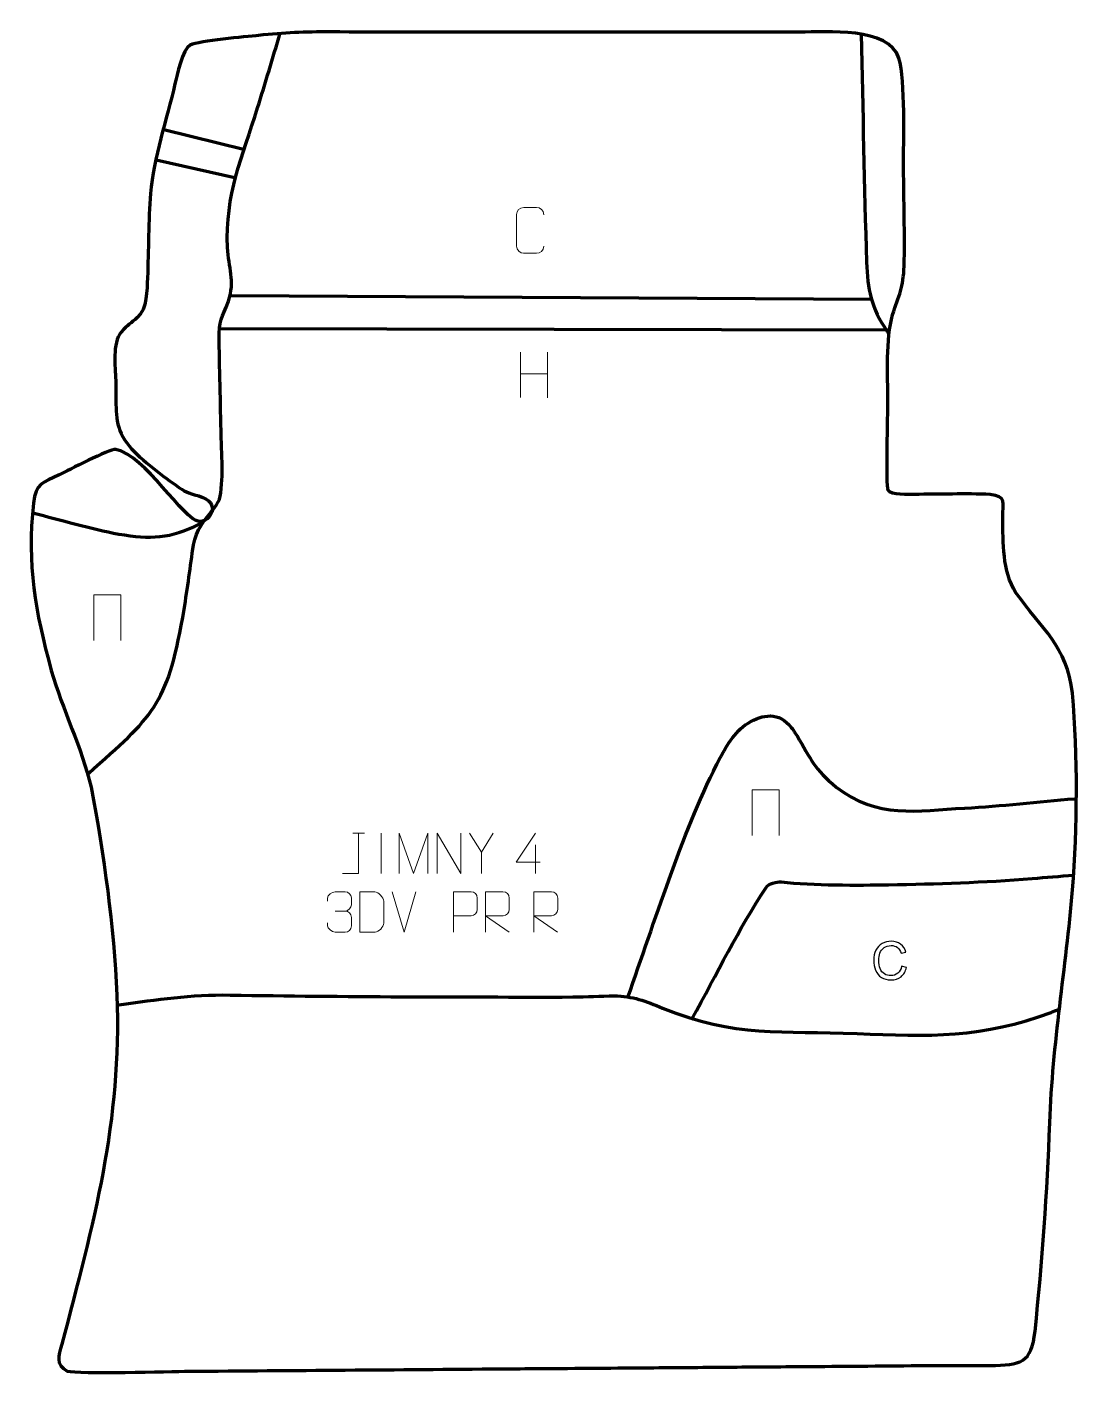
# Model space of a CAD drawing. Header units: millimetres. Extents: x 1310 to 1824, y 103 to 761.
import ezdxf

# ---------------------------------------------------------------- set-up
doc = ezdxf.new("R2010")
doc.units = ezdxf.units.MM
doc.header["$MEASUREMENT"] = 0
doc.layers.add('layer 2', color=7, linetype='Continuous')
doc.layers.add('layer 3', color=7, linetype='Continuous')

msp = doc.modelspace()

# ---------------------------------------------------------------- linework, layer by layer
at = {"layer": 'layer 2', "color": 142, "lineweight": 158}
for points, knots in [([(1339.9491, 396.6794), (1371.2126, 424.3893), (1378.4532, 429.8299), (1386.0066, 472.8902), (1386.0066, 472.8902), (1387.8306, 483.288), (1389.281, 493.7418), (1390.6659, 504.2056), (1390.6659, 504.2056), (1390.6659, 504.2056), (1390.7918, 505.1717), (1390.7918, 505.1717), (1390.7918, 505.1717), (1391.95, 514.045), (1394.4626, 517.6709), (1399.973, 524.457), (1399.973, 524.457), (1404.3697, 529.6887), (1404.4721, 531.164), (1405.0154, 538.1068), (1405.0154, 538.1068), (1405.0154, 538.1068), (1405.1273, 539.7007), (1405.1273, 539.7007), (1405.1273, 539.7007), (1405.4801, 545.6433), (1405.0808, 551.7682), (1404.9039, 557.7239), (1404.9039, 557.7239), (1404.5174, 574.6155), (1404.129, 591.5063), (1403.822, 608.3995), (1403.822, 608.3995), (1403.6424, 618.4074), (1405.1354, 618.5925), (1408.3302, 627.3849), (1408.3302, 627.3849), (1411.7553, 637.0894), (1408.3937, 643.8217), (1407.9149, 653.5637), (1407.9149, 653.5637), (1406.656, 679.1786), (1415.223, 698.1207), (1422.6268, 721.8198), (1422.6268, 721.8198), (1426.4002, 733.9677), (1430.0914, 746.1291), (1433.6093, 758.3539)], [0, 0, 0, 0, 0.07692308, 0.07692308, 0.07692308, 0.07692308, 0.15384615, 0.15384615, 0.15384615, 0.15384615, 0.23076923, 0.23076923, 0.23076923, 0.23076923, 0.30769231, 0.30769231, 0.30769231, 0.30769231, 0.38461538, 0.38461538, 0.38461538, 0.38461538, 0.46153846, 0.46153846, 0.46153846, 0.46153846, 0.53846154, 0.53846154, 0.53846154, 0.53846154, 0.61538462, 0.61538462, 0.61538462, 0.61538462, 0.69230769, 0.69230769, 0.69230769, 0.69230769, 0.76923077, 0.76923077, 0.76923077, 0.76923077, 0.84615385, 0.84615385, 0.84615385, 0.84615385, 1, 1, 1, 1]), ([(1717.6499, 757.7182), (1718.5231, 720.6208), (1719.0116, 683.424), (1720.2571, 646.352), (1720.2571, 646.352), (1720.755, 633.3812), (1722.579, 623.713), (1730.1476, 612.9312), (1730.1476, 612.9312), (1730.4263, 612.5343), (1730.7058, 612.1381), (1730.9852, 611.7418)], [0, 0, 0, 0, 0.25, 0.25, 0.25, 0.25, 0.5, 0.5, 0.5, 0.5, 1, 1, 1, 1]), ([(1312.7995, 523.9162), (1326.3128, 520.4941), (1341.2375, 516.0739), (1354.799, 513.6007), (1354.799, 513.6007), (1369.9909, 510.9034), (1380.1422, 511.3599), (1394.0686, 518.3917), (1394.0686, 518.3917), (1394.5802, 518.6499), (1395.0923, 518.9064), (1395.6048, 519.1627)], [0, 0, 0, 0, 0.25, 0.25, 0.25, 0.25, 0.5, 0.5, 0.5, 0.5, 1, 1, 1, 1]), ([(1603.552, 287.2905), (1616.9352, 324.6839), (1629.4084, 365.6839), (1647.0449, 401.1184), (1647.0449, 401.1184), (1650.6141, 408.2896), (1654.6388, 415.3544), (1660.9852, 420.4268), (1660.9852, 420.4268), (1668.0809, 424.9763), (1676.0109, 427.2079), (1682.376, 420.344), (1682.376, 420.344), (1683.957, 418.6391), (1685.089, 416.892), (1686.3, 414.9232), (1686.3, 414.9232), (1692.9054, 403.8046), (1694.8273, 398.6339), (1705.4226, 389.9994), (1705.4226, 389.9994), (1725.4119, 374.4003), (1744.8299, 378.377), (1768.2404, 379.7031), (1768.2404, 379.7031), (1786.1775, 380.7192), (1804.0543, 382.6547), (1821.9412, 384.3013)], [0, 0, 0, 0, 0.125, 0.125, 0.125, 0.125, 0.25, 0.25, 0.25, 0.25, 0.375, 0.375, 0.375, 0.375, 0.5, 0.5, 0.5, 0.5, 0.625, 0.625, 0.625, 0.625, 0.75, 0.75, 0.75, 0.75, 1, 1, 1, 1]), ([(1634.7487, 276.3092), (1647.395, 299.3455), (1657.4826, 320.0148), (1671.1308, 340.9074), (1671.1308, 340.9074), (1672.3279, 342.74), (1676.3581, 343.9115), (1678.4367, 343.6624), (1678.4367, 343.6624), (1693.9913, 341.798), (1716.3706, 342.0242), (1730.9359, 342.2835), (1730.9359, 342.2835), (1754.8531, 342.7092), (1777.3698, 343.3256), (1801.258, 345.3226), (1801.258, 345.3226), (1807.9861, 345.8851), (1814.7182, 346.4035), (1821.449, 346.9349)], [0, 0, 0, 0, 0.16666667, 0.16666667, 0.16666667, 0.16666667, 0.33333333, 0.33333333, 0.33333333, 0.33333333, 0.5, 0.5, 0.5, 0.5, 0.66666667, 0.66666667, 0.66666667, 0.66666667, 1, 1, 1, 1]), ([(1354.7104, 283.5561), (1374.0972, 286.1841), (1389.4484, 288.7002), (1409.2837, 288.3776), (1409.2837, 288.3776), (1465.023, 287.4945), (1520.9517, 287.3745), (1576.7026, 287.4172), (1576.7026, 287.4172), (1583.4706, 287.4224), (1590.2728, 288.0023), (1596.8874, 287.9603), (1596.8874, 287.9603), (1605.7703, 287.9041), (1612.4166, 285.4334), (1620.5301, 282.0139), (1620.5301, 282.0139), (1656.1732, 267.4442), (1678.8521, 271.2047), (1715.6039, 269.5492), (1715.6039, 269.5492), (1750.1393, 267.9935), (1777.4483, 267.3761), (1810.4845, 279.9079), (1810.4845, 279.9079), (1811.6915, 280.3812), (1812.8953, 280.8617), (1814.0992, 281.343)], [0, 0, 0, 0, 0.125, 0.125, 0.125, 0.125, 0.25, 0.25, 0.25, 0.25, 0.375, 0.375, 0.375, 0.375, 0.5, 0.5, 0.5, 0.5, 0.625, 0.625, 0.625, 0.625, 0.75, 0.75, 0.75, 0.75, 1, 1, 1, 1])]:
    msp.add_open_spline(points, degree=3, knots=knots, dxfattribs=at)
for points in [[(1376.8544, 711.1373), (1376.8544, 711.1373), (1416.3715, 701.4004), (1416.3715, 701.4004)], [(1373.1122, 696.4082), (1373.1122, 696.4082), (1412.0645, 687.5521), (1412.0645, 687.5521)], [(1409.524, 630.1178), (1409.524, 630.1178), (1722.8232, 628.2869), (1722.8232, 628.2869)], [(1404.0576, 614.0219), (1404.0576, 614.0219), (1731.2079, 613.3002), (1731.2079, 613.3002)]]:
    msp.add_open_spline(points, degree=3, dxfattribs=at)
at = {"layer": 'layer 2', "color": 250, "lineweight": 9}
for points, knots in [([(1464.0593, 347.8066), (1464.0593, 347.8066), (1471.9714, 347.8066), (1471.9714, 347.8066), (1471.9714, 347.8066), (1471.9714, 347.8066), (1471.9714, 367.5068), (1471.9714, 367.5068)], [0, 0, 0, 0, 0.33333333, 0.33333333, 0.33333333, 0.33333333, 1, 1, 1, 1]), ([(1491.8326, 347.8049), (1491.8326, 347.8049), (1491.8326, 367.5086), (1491.8326, 367.5086), (1491.8326, 367.5086), (1491.8326, 367.5086), (1498.8788, 347.8049), (1498.8788, 347.8049), (1498.8788, 347.8049), (1498.8788, 347.8049), (1505.7945, 367.5081), (1505.7945, 367.5081), (1505.7945, 367.5081), (1505.7945, 367.5081), (1505.7945, 347.8049), (1505.7945, 347.8049)], [0, 0, 0, 0, 0.2, 0.2, 0.2, 0.2, 0.4, 0.4, 0.4, 0.4, 0.6, 0.6, 0.6, 0.6, 1, 1, 1, 1]), ([(1510.3973, 347.8066), (1510.3973, 347.8066), (1510.3973, 367.5068), (1510.3973, 367.5068), (1510.3973, 367.5068), (1510.3973, 367.5068), (1521.9668, 347.8066), (1521.9668, 347.8066), (1521.9668, 347.8066), (1521.9668, 347.8066), (1521.9668, 367.5068), (1521.9668, 367.5068)], [0, 0, 0, 0, 0.25, 0.25, 0.25, 0.25, 0.5, 0.5, 0.5, 0.5, 1, 1, 1, 1]), ([(1537.7518, 367.5068), (1537.7518, 367.5068), (1531.971, 358.1131), (1531.971, 358.1131), (1531.971, 358.1131), (1531.971, 358.1131), (1531.9715, 347.8066), (1531.9715, 347.8066)], [0, 0, 0, 0, 0.33333333, 0.33333333, 0.33333333, 0.33333333, 1, 1, 1, 1]), ([(1560.717, 353.2488), (1560.717, 353.2488), (1549.0156, 353.2488), (1549.0156, 353.2488), (1549.0156, 353.2488), (1549.0156, 353.2488), (1558.3928, 367.515), (1558.3928, 367.515)], [0, 0, 0, 0, 0.33333333, 0.33333333, 0.33333333, 0.33333333, 1, 1, 1, 1]), ([(1456.7988, 334.3084), (1456.7988, 334.3084), (1456.7988, 335.7747), (1456.7988, 335.7747), (1456.7988, 335.7747), (1456.7876, 337.1499), (1458.8911, 338.8221), (1460.5167, 338.8041), (1460.5167, 338.8041), (1462.1462, 338.8041), (1463.7758, 338.8041), (1465.405, 338.8041), (1465.405, 338.8041), (1467.1375, 338.8111), (1468.3993, 337.3531), (1468.4344, 335.8435), (1468.4344, 335.8435), (1468.4341, 334.7106), (1468.4341, 333.5776), (1468.4344, 332.4443), (1468.4344, 332.4443), (1468.396, 331.1389), (1467.1308, 329.3783), (1465.3952, 329.3862), (1465.3952, 329.3862), (1467.1351, 329.3774), (1468.4045, 327.9538), (1468.4472, 326.3279), (1468.4472, 326.3279), (1468.4469, 324.9189), (1468.4469, 323.5099), (1468.4472, 322.1006), (1468.4472, 322.1006), (1468.4551, 320.4732), (1466.8329, 319.0813), (1465.3952, 319.0877), (1465.3952, 319.0877), (1463.7648, 319.088), (1462.1344, 319.088), (1460.5036, 319.0877), (1460.5036, 319.0877), (1458.7915, 319.0968), (1456.7934, 320.9917), (1456.7787, 322.1457), (1456.7787, 322.1457), (1456.7787, 322.1457), (1456.7787, 323.6525), (1456.7787, 323.6525)], [0, 0, 0, 0, 0.07692308, 0.07692308, 0.07692308, 0.07692308, 0.15384615, 0.15384615, 0.15384615, 0.15384615, 0.23076923, 0.23076923, 0.23076923, 0.23076923, 0.30769231, 0.30769231, 0.30769231, 0.30769231, 0.38461538, 0.38461538, 0.38461538, 0.38461538, 0.46153846, 0.46153846, 0.46153846, 0.46153846, 0.53846154, 0.53846154, 0.53846154, 0.53846154, 0.61538462, 0.61538462, 0.61538462, 0.61538462, 0.69230769, 0.69230769, 0.69230769, 0.69230769, 0.76923077, 0.76923077, 0.76923077, 0.76923077, 0.84615385, 0.84615385, 0.84615385, 0.84615385, 1, 1, 1, 1]), ([(1472.5664, 319.1181), (1474.4074, 319.1184), (1478.3154, 319.0995), (1480.1561, 319.0992), (1480.1561, 319.0992), (1481.6759, 319.016), (1484.2957, 321.812), (1484.2869, 323.4046), (1484.2869, 323.4046), (1484.2866, 327.9599), (1484.2866, 329.6729), (1484.2869, 334.2276), (1484.2869, 334.2276), (1484.2835, 335.9156), (1481.6195, 338.8052), (1479.9202, 338.7945), (1479.9202, 338.7945), (1478.0841, 338.7945), (1474.3544, 338.7945), (1472.518, 338.7945), (1472.518, 338.7945), (1472.5183, 334.2575), (1472.5667, 323.6554), (1472.5664, 319.1181)], [0, 0, 0, 0, 0.14285714, 0.14285714, 0.14285714, 0.14285714, 0.28571429, 0.28571429, 0.28571429, 0.28571429, 0.42857143, 0.42857143, 0.42857143, 0.42857143, 0.57142857, 0.57142857, 0.57142857, 0.57142857, 0.71428571, 0.71428571, 0.71428571, 0.71428571, 1, 1, 1, 1]), ([(1518.4246, 319.0943), (1518.4246, 319.0943), (1518.4246, 338.7945), (1518.4246, 338.7945), (1518.4246, 338.7945), (1521.2627, 338.7945), (1524.1011, 338.7945), (1526.9396, 338.7945), (1526.9396, 338.7945), (1528.7753, 338.7646), (1530.0048, 337.5882), (1530.0015, 335.7202), (1530.0015, 335.7202), (1530.0012, 334.1131), (1530.0012, 331.6978), (1530.0015, 330.0904), (1530.0015, 330.0904), (1529.9963, 328.6099), (1528.5657, 327.0768), (1526.9791, 327.0617), (1526.9791, 327.0617), (1526.9791, 327.0617), (1518.4246, 327.0617), (1518.4246, 327.0617)], [0, 0, 0, 0, 0.14285714, 0.14285714, 0.14285714, 0.14285714, 0.28571429, 0.28571429, 0.28571429, 0.28571429, 0.42857143, 0.42857143, 0.42857143, 0.42857143, 0.57142857, 0.57142857, 0.57142857, 0.57142857, 0.71428571, 0.71428571, 0.71428571, 0.71428571, 1, 1, 1, 1]), ([(1534.0188, 319.0973), (1534.0188, 319.0973), (1534.0188, 338.7975), (1534.0188, 338.7975), (1534.0188, 338.7975), (1536.8568, 338.7975), (1539.6954, 338.7975), (1542.5337, 338.7975), (1542.5337, 338.7975), (1544.3695, 338.7677), (1545.5989, 337.5914), (1545.5957, 335.7232), (1545.5957, 335.7232), (1545.5954, 334.1162), (1545.5954, 331.7009), (1545.5957, 330.0935), (1545.5957, 330.0935), (1545.5905, 328.6129), (1544.1598, 327.0799), (1542.5733, 327.0648), (1542.5733, 327.0648), (1542.5733, 327.0648), (1534.0188, 327.0648), (1534.0188, 327.0648), (1534.0188, 327.0648), (1534.0188, 327.0648), (1545.5883, 319.0973), (1545.5883, 319.0973)], [0, 0, 0, 0, 0.125, 0.125, 0.125, 0.125, 0.25, 0.25, 0.25, 0.25, 0.375, 0.375, 0.375, 0.375, 0.5, 0.5, 0.5, 0.5, 0.625, 0.625, 0.625, 0.625, 0.75, 0.75, 0.75, 0.75, 1, 1, 1, 1]), ([(1557.703, 319.0973), (1557.703, 319.0973), (1557.703, 338.7975), (1557.703, 338.7975), (1557.703, 338.7975), (1560.5411, 338.7975), (1563.3796, 338.7975), (1566.2179, 338.7975), (1566.2179, 338.7975), (1568.0537, 338.7677), (1569.2831, 337.5914), (1569.2799, 335.7232), (1569.2799, 335.7232), (1569.2796, 334.1162), (1569.2796, 331.7009), (1569.2799, 330.0935), (1569.2799, 330.0935), (1569.2748, 328.6129), (1567.844, 327.0799), (1566.2576, 327.0648), (1566.2576, 327.0648), (1566.2576, 327.0648), (1557.703, 327.0648), (1557.703, 327.0648), (1557.703, 327.0648), (1557.703, 327.0648), (1569.2726, 319.0973), (1569.2726, 319.0973)], [0, 0, 0, 0, 0.125, 0.125, 0.125, 0.125, 0.25, 0.25, 0.25, 0.25, 0.375, 0.375, 0.375, 0.375, 0.5, 0.5, 0.5, 0.5, 0.625, 0.625, 0.625, 0.625, 0.75, 0.75, 0.75, 0.75, 1, 1, 1, 1])]:
    msp.add_open_spline(points, degree=3, knots=knots, dxfattribs=at)
for points in [[(1469.1419, 367.5068), (1469.1419, 367.5068), (1474.801, 367.5068), (1474.801, 367.5068)], [(1483.0241, 367.5149), (1483.0241, 367.5149), (1483.0241, 347.7985), (1483.0241, 347.7985)], [(1531.971, 358.1131), (1531.971, 358.1131), (1526.1913, 367.5068), (1526.1913, 367.5068)], [(1558.3928, 361.7444), (1558.3928, 361.7444), (1558.3928, 347.7985), (1558.3928, 347.7985)], [(1494.192, 319.0959), (1494.192, 319.0959), (1488.4117, 338.7961), (1488.4117, 338.7961)], [(1499.9724, 338.7961), (1499.9724, 338.7961), (1494.1921, 319.0959), (1494.1921, 319.0959)], [(1460.517, 329.378), (1460.517, 329.378), (1465.409, 329.378), (1465.409, 329.378)]]:
    msp.add_open_spline(points, degree=3, dxfattribs=at)
at = {"layer": 'layer 2', "color": 142}
msp.add_open_spline([(1737.4049, 302.4803), (1737.4049, 302.4803), (1739.8229, 301.8694), (1739.8229, 301.8694), (1739.8229, 301.8694), (1739.3181, 299.8884), (1738.4103, 298.3825), (1737.0995, 297.3432), (1737.0995, 297.3432), (1735.7887, 296.3039), (1734.1852, 295.7822), (1732.2891, 295.7822), (1732.2891, 295.7822), (1730.3292, 295.7822), (1728.7342, 296.1809), (1727.504, 296.9827), (1727.504, 296.9827), (1726.2738, 297.7802), (1725.3406, 298.9382), (1724.7, 300.4526), (1724.7, 300.4526), (1724.0595, 301.9713), (1723.7371, 303.5959), (1723.7371, 305.3352), (1723.7371, 305.3352), (1723.7371, 307.2313), (1724.0977, 308.8857), (1724.8231, 310.2983), (1724.8231, 310.2983), (1725.5484, 311.7109), (1726.5792, 312.7841), (1727.9155, 313.518), (1727.9155, 313.518), (1729.2517, 314.2518), (1730.7237, 314.6167), (1732.3272, 314.6167), (1732.3272, 314.6167), (1734.1513, 314.6167), (1735.6827, 314.1543), (1736.9213, 313.2253), (1736.9213, 313.2253), (1738.1642, 312.2963), (1739.0296, 310.994), (1739.5174, 309.3142), (1739.5174, 309.3142), (1739.5174, 309.3142), (1737.1504, 308.7542), (1737.1504, 308.7542), (1737.1504, 308.7542), (1736.7304, 310.0777), (1736.1154, 311.0449), (1735.3136, 311.6473), (1735.3136, 311.6473), (1734.5119, 312.2539), (1733.5023, 312.555), (1732.2848, 312.555), (1732.2848, 312.555), (1730.8891, 312.555), (1729.7183, 312.2199), (1728.7808, 311.5497), (1728.7808, 311.5497), (1727.8434, 310.8795), (1727.1816, 309.9759), (1726.8041, 308.8475), (1726.8041, 308.8475), (1726.4223, 307.7149), (1726.2314, 306.5484), (1726.2314, 305.3479), (1726.2314, 305.3479), (1726.2314, 303.7996), (1726.4562, 302.4464), (1726.9059, 301.2925), (1726.9059, 301.2925), (1727.3555, 300.1345), (1728.0555, 299.2733), (1729.0057, 298.7007), (1729.0057, 298.7007), (1729.9559, 298.128), (1730.9825, 297.8438), (1732.0897, 297.8438), (1732.0897, 297.8438), (1733.4387, 297.8438), (1734.5755, 298.2341), (1735.5087, 299.0103), (1735.5087, 299.0103), (1736.442, 299.7909), (1737.074, 300.9447), (1737.4049, 302.4803)], degree=3, knots=[0, 0, 0, 0, 0.04347826, 0.04347826, 0.04347826, 0.04347826, 0.08695652, 0.08695652, 0.08695652, 0.08695652, 0.13043478, 0.13043478, 0.13043478, 0.13043478, 0.17391304, 0.17391304, 0.17391304, 0.17391304, 0.2173913, 0.2173913, 0.2173913, 0.2173913, 0.26086957, 0.26086957, 0.26086957, 0.26086957, 0.30434783, 0.30434783, 0.30434783, 0.30434783, 0.34782609, 0.34782609, 0.34782609, 0.34782609, 0.39130435, 0.39130435, 0.39130435, 0.39130435, 0.43478261, 0.43478261, 0.43478261, 0.43478261, 0.47826087, 0.47826087, 0.47826087, 0.47826087, 0.52173913, 0.52173913, 0.52173913, 0.52173913, 0.56521739, 0.56521739, 0.56521739, 0.56521739, 0.60869565, 0.60869565, 0.60869565, 0.60869565, 0.65217391, 0.65217391, 0.65217391, 0.65217391, 0.69565217, 0.69565217, 0.69565217, 0.69565217, 0.73913043, 0.73913043, 0.73913043, 0.73913043, 0.7826087, 0.7826087, 0.7826087, 0.7826087, 0.82608696, 0.82608696, 0.82608696, 0.82608696, 0.86956522, 0.86956522, 0.86956522, 0.86956522, 0.91304348, 0.91304348, 0.91304348, 0.91304348, 1, 1, 1, 1], dxfattribs=at)
at = {"layer": 'layer 3', "color": 242, "lineweight": 158}
msp.add_open_spline([(1423.0646, 757.1469), (1435.7438, 758.4855), (1445.6127, 758.965), (1458.3709, 758.8835), (1458.3709, 758.8835), (1506.1069, 758.5788), (1554.0001, 758.8123), (1601.7537, 758.789), (1601.7537, 758.789), (1611.3081, 758.7844), (1620.8625, 758.7797), (1630.4169, 758.7751), (1630.4169, 758.7751), (1649.5258, 758.7658), (1668.6347, 758.7564), (1687.7435, 758.7471), (1687.7435, 758.7471), (1700.2865, 758.9149), (1731.3788, 761.3104), (1736.091, 746.0923), (1736.091, 746.0923), (1739.3765, 734.7409), (1738.2625, 705.6125), (1738.3413, 692.2493), (1738.3413, 692.2493), (1738.4469, 676.4413), (1739.0279, 660.203), (1738.6221, 644.4475), (1738.6221, 644.4475), (1738.2438, 634.1119), (1736.0591, 630.0737), (1733.0115, 620.7333), (1733.0115, 620.7333), (1729.4866, 608.7482), (1730.744, 591.1396), (1730.6649, 578.3227), (1730.6649, 578.3227), (1730.6231, 572.7722), (1729.8229, 537.3849), (1730.7343, 535.0316), (1730.7343, 535.0316), (1731.7467, 532.4171), (1741.3759, 532.9973), (1743.6144, 532.9786), (1743.6144, 532.9786), (1755.7721, 532.9361), (1768.6967, 533.4366), (1780.743, 532.9265), (1780.743, 532.9265), (1788.8321, 532.0233), (1786.7987, 528.9185), (1786.879, 521.5549), (1786.879, 521.5549), (1787.0087, 509.2617), (1786.5404, 495.6256), (1793.2818, 484.9187), (1793.2818, 484.9187), (1805.6632, 467.2494), (1818.2632, 458.9811), (1820.8567, 435.7673), (1820.8567, 435.7673), (1823.635, 405.3406), (1823.257, 370.2531), (1820.9743, 339.7516), (1820.9743, 339.7516), (1817.7243, 301.4167), (1811.1238, 264.719), (1809.8279, 225.9893), (1809.8279, 225.9893), (1808.5609, 192.0221), (1806.1751, 158.0302), (1802.5921, 124.2281), (1802.5921, 124.2281), (1800.9225, 108.4763), (1795.5458, 107.5614), (1780.6138, 107.4248), (1780.6138, 107.4248), (1778.086, 107.4017), (1775.5514, 107.4436), (1773.0228, 107.4548), (1773.0228, 107.4548), (1765.0474, 107.4094), (1757.0727, 107.4365), (1749.0971, 107.3772), (1749.0971, 107.3772), (1730.3156, 107.2275), (1711.5343, 107.0653), (1692.7528, 106.9207), (1692.7528, 106.9207), (1680.0196, 106.8229), (1667.2864, 106.7251), (1654.5533, 106.6272), (1654.5533, 106.6272), (1641.8201, 106.5294), (1629.0869, 106.4316), (1616.3538, 106.3338), (1616.3538, 106.3338), (1597.5723, 106.1895), (1578.7909, 106.0452), (1560.0094, 105.9009), (1560.0094, 105.9009), (1553.9611, 105.8545), (1547.9129, 105.808), (1541.8647, 105.7615), (1541.8647, 105.7615), (1516.3982, 105.5659), (1490.9319, 105.3703), (1465.4656, 105.1747), (1465.4656, 105.1747), (1439.9993, 104.979), (1414.5329, 104.7834), (1389.0665, 104.5878), (1389.0665, 104.5878), (1380.011, 104.5092), (1334.6984, 103.214), (1329.5772, 104.6667), (1329.5772, 104.6667), (1323.5275, 107.8639), (1325.4167, 112.0853), (1326.8952, 117.7632), (1326.8952, 117.7632), (1342.4827, 176.8364), (1356.1874, 226.4931), (1353.8026, 288.3648), (1353.8026, 288.3648), (1352.3009, 321.9841), (1347.6242, 356.8092), (1341.2416, 389.8507), (1341.2416, 389.8507), (1336.6508, 409.4099), (1327.3239, 427.365), (1321.7845, 446.9882), (1321.7845, 446.9882), (1313.7728, 475.9007), (1309.869, 498.4699), (1313.0382, 528.6513), (1313.0382, 528.6513), (1314.0715, 538.4912), (1317.5507, 538.5943), (1325.6352, 542.4499), (1325.6352, 542.4499), (1329.9636, 544.596), (1350.0998, 555.2783), (1353.3067, 554.866), (1353.3067, 554.866), (1367.565, 552.4083), (1386.4792, 520.1968), (1394.0806, 519.6732), (1394.0806, 519.6732), (1399.4062, 519.3063), (1405.4987, 528.871), (1393.8169, 532.1937), (1393.8169, 532.1937), (1387.7772, 533.9116), (1387.6947, 533.9237), (1382.4398, 537.6104), (1382.4398, 537.6104), (1375.3637, 542.5748), (1363.8686, 551.1056), (1358.7949, 557.9058), (1358.7949, 557.9058), (1352.5696, 566.6171), (1353.4864, 573.7896), (1353.3251, 584.1198), (1353.3251, 584.1198), (1353.3011, 585.6634), (1353.2732, 587.2063), (1353.2437, 588.7498), (1353.2437, 588.7498), (1352.9997, 595.424), (1351.539, 606.7172), (1355.8821, 612.1678), (1355.8821, 612.1678), (1359.0703, 615.9673), (1360.6062, 616.4267), (1363.8292, 619.3241), (1363.8292, 619.3241), (1368.7268, 623.7269), (1368.5055, 632.527), (1368.7935, 638.8066), (1368.7935, 638.8066), (1369.3544, 652.2896), (1369.1553, 666.6987), (1370.2566, 680.0082), (1370.2566, 680.0082), (1371.8003, 697.3336), (1378.2582, 716.2442), (1382.1983, 733.4725), (1382.1983, 733.4725), (1383.1009, 737.4188), (1385.9212, 750.698), (1389.6877, 752.4382), (1389.6877, 752.4382), (1394.2545, 754.5482), (1416.6704, 756.4897), (1423.0646, 757.1469)], degree=3, knots=[0, 0, 0, 0, 0.02, 0.02, 0.02, 0.02, 0.04, 0.04, 0.04, 0.04, 0.06, 0.06, 0.06, 0.06, 0.08, 0.08, 0.08, 0.08, 0.1, 0.1, 0.1, 0.1, 0.12, 0.12, 0.12, 0.12, 0.14, 0.14, 0.14, 0.14, 0.16, 0.16, 0.16, 0.16, 0.18, 0.18, 0.18, 0.18, 0.2, 0.2, 0.2, 0.2, 0.22, 0.22, 0.22, 0.22, 0.24, 0.24, 0.24, 0.24, 0.26, 0.26, 0.26, 0.26, 0.28, 0.28, 0.28, 0.28, 0.3, 0.3, 0.3, 0.3, 0.32, 0.32, 0.32, 0.32, 0.34, 0.34, 0.34, 0.34, 0.36, 0.36, 0.36, 0.36, 0.38, 0.38, 0.38, 0.38, 0.4, 0.4, 0.4, 0.4, 0.42, 0.42, 0.42, 0.42, 0.44, 0.44, 0.44, 0.44, 0.46, 0.46, 0.46, 0.46, 0.48, 0.48, 0.48, 0.48, 0.5, 0.5, 0.5, 0.5, 0.52, 0.52, 0.52, 0.52, 0.54, 0.54, 0.54, 0.54, 0.56, 0.56, 0.56, 0.56, 0.58, 0.58, 0.58, 0.58, 0.6, 0.6, 0.6, 0.6, 0.62, 0.62, 0.62, 0.62, 0.64, 0.64, 0.64, 0.64, 0.66, 0.66, 0.66, 0.66, 0.68, 0.68, 0.68, 0.68, 0.7, 0.7, 0.7, 0.7, 0.72, 0.72, 0.72, 0.72, 0.74, 0.74, 0.74, 0.74, 0.76, 0.76, 0.76, 0.76, 0.78, 0.78, 0.78, 0.78, 0.8, 0.8, 0.8, 0.8, 0.82, 0.82, 0.82, 0.82, 0.84, 0.84, 0.84, 0.84, 0.86, 0.86, 0.86, 0.86, 0.88, 0.88, 0.88, 0.88, 0.9, 0.9, 0.9, 0.9, 0.92, 0.92, 0.92, 0.92, 0.94, 0.94, 0.94, 0.94, 0.96, 0.96, 0.96, 0.96, 1, 1, 1, 1], dxfattribs=at)
at = {"layer": 'layer 3', "color": 250, "lineweight": 9}
for points, knots in [([(1562.4631, 654.1585), (1562.3379, 652.0775), (1560.8357, 650.7523), (1558.912, 650.7426), (1558.912, 650.7426), (1556.8234, 650.7429), (1554.7348, 650.7429), (1552.6465, 650.7426), (1552.6465, 650.7426), (1550.9223, 650.6482), (1549.1559, 652.3361), (1549.1659, 654.1429), (1549.1659, 654.1429), (1549.1663, 659.3111), (1549.1663, 664.4788), (1549.1659, 669.6462), (1549.1659, 669.6462), (1549.1697, 671.5613), (1550.7342, 673.1012), (1552.6621, 673.0891), (1552.6621, 673.0891), (1554.7451, 673.0891), (1556.8286, 673.0891), (1558.912, 673.0891), (1558.912, 673.0891), (1560.6555, 673.1209), (1562.4392, 671.785), (1562.4631, 669.6016)], [0, 0, 0, 0, 0.125, 0.125, 0.125, 0.125, 0.25, 0.25, 0.25, 0.25, 0.375, 0.375, 0.375, 0.375, 0.5, 0.5, 0.5, 0.5, 0.625, 0.625, 0.625, 0.625, 0.75, 0.75, 0.75, 0.75, 1, 1, 1, 1]), ([(1342.6316, 461.5316), (1342.6316, 461.5316), (1342.6316, 483.8819), (1342.6316, 483.8819), (1342.6316, 483.8819), (1342.6316, 483.8819), (1355.7499, 483.8819), (1355.7499, 483.8819), (1355.7499, 483.8819), (1355.7499, 483.8819), (1355.7499, 461.5316), (1355.7499, 461.5316)], [0, 0, 0, 0, 0.25, 0.25, 0.25, 0.25, 0.5, 0.5, 0.5, 0.5, 1, 1, 1, 1]), ([(1664.365, 366.2816), (1664.365, 366.2816), (1664.365, 388.6319), (1664.365, 388.6319), (1664.365, 388.6319), (1664.365, 388.6319), (1677.4833, 388.6319), (1677.4833, 388.6319), (1677.4833, 388.6319), (1677.4833, 388.6319), (1677.4833, 366.2816), (1677.4833, 366.2816)], [0, 0, 0, 0, 0.25, 0.25, 0.25, 0.25, 0.5, 0.5, 0.5, 0.5, 1, 1, 1, 1])]:
    msp.add_open_spline(points, degree=3, knots=knots, dxfattribs=at)
for points in [[(1551.1258, 602.4152), (1551.1258, 602.4152), (1551.1258, 580.2225), (1551.1258, 580.2225)], [(1564.2415, 602.4152), (1564.2415, 602.4152), (1564.2415, 580.0649), (1564.2415, 580.0649)], [(1551.1433, 591.7728), (1551.1433, 591.7728), (1564.2415, 591.7728), (1564.2415, 591.7728)]]:
    msp.add_open_spline(points, degree=3, dxfattribs=at)

doc.saveas('drawing.dxf')
